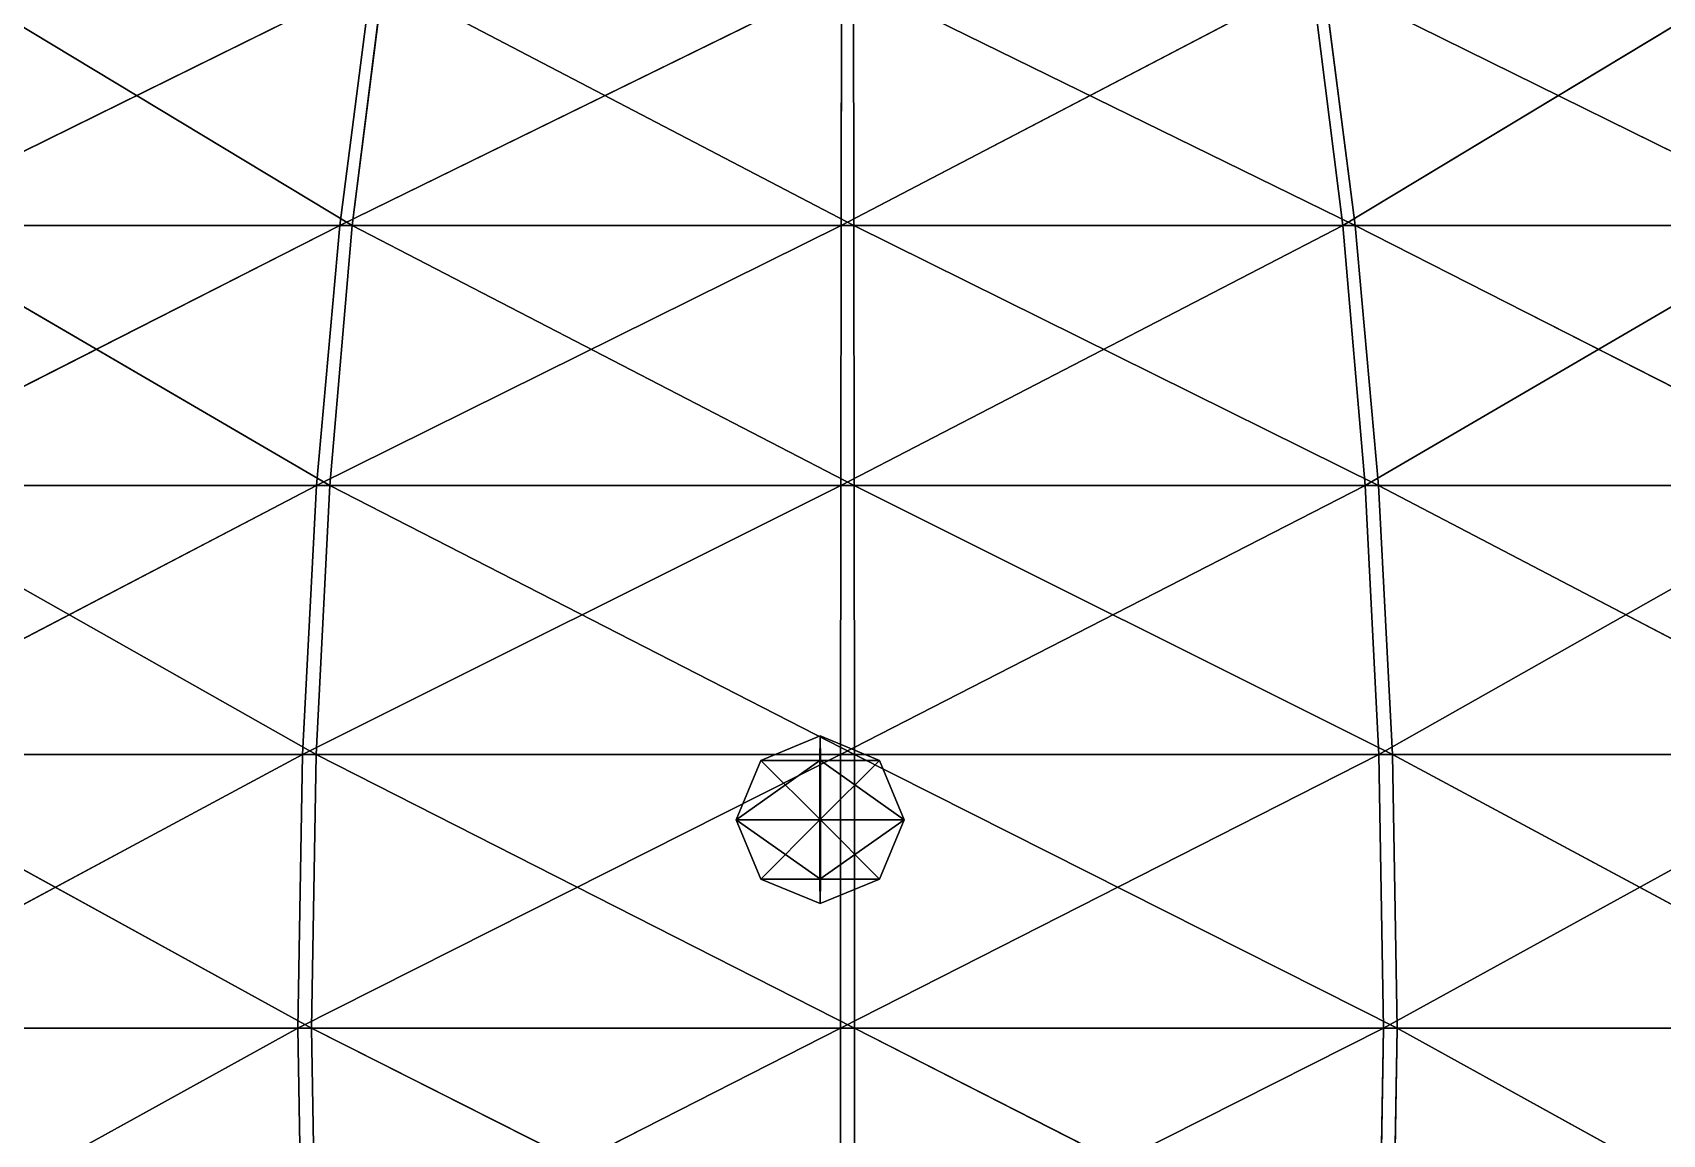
# Model space of a CAD drawing. Header units: metres. Extents: x -221 to 289, y -256 to 250.
# Drawn here: x -5.8 to 71.9, y -5.1 to 47.5 of the extents above; entities that cross this region are included whole.
import ezdxf

# ---------------------------------------------------------------- set-up
doc = ezdxf.new("R2010")
doc.units = ezdxf.units.M

msp = doc.modelspace()

# ---------------------------------------------------------------- linework, layer by layer
for p, q in [((10.381304, 49.999996, -845.00507), (-13.385971, 38.26834, -841.28424)), ((-9.974827, 49.999996, -686.2845), (9.462196, 38.26834, -672.1095)), ((10.381304, 49.999996, -845.00507), (8.865246, 38.26834, -850.5883)), ((32.785717, 49.999996, -848.03094), (8.865246, 38.26834, -850.5883)), ((10.940872, 49.999996, -677.70276), (9.462196, 38.26834, -672.1095)), ((10.940872, 49.999996, -677.70276), (33.38435, 38.26834, -669.04144)), ((32.785717, 49.999996, -848.03094), (32.76637, 38.26834, -853.81635)), ((55.209854, 49.999996, -845.155), (32.76637, 38.26834, -853.81635)), ((33.365, 49.999996, -674.82684), (57.28547, 38.26834, -672.2695)), ((33.365, 49.999996, -674.82684), (33.38435, 38.26834, -669.04144)), ((55.209854, 49.999996, -845.155), (56.688526, 38.26834, -850.7483)), ((55.76941, 49.999996, -677.85266), (79.53668, 38.26834, -681.5735)), ((55.76941, 49.999996, -677.85266), (57.28547, 38.26834, -672.2695)), ((76.12556, 49.999996, -836.5733), (56.688526, 38.26834, -850.7483)), ((8.865246, 38.26834, -850.5883), (-15.500458, 25.881907, -844.9185)), ((-13.385971, 38.26834, -841.28424), (8.865246, 38.26834, -850.5883)), ((9.462196, 38.26834, -672.1095), (-12.850758, 38.26834, -681.2645)), ((-12.850758, 38.26834, -681.2645), (8.387548, 25.881907, -668.04456)), ((8.865246, 38.26834, -850.5883), (7.76343, 25.881907, -854.646)), ((32.76637, 38.26834, -853.81635), (7.76343, 25.881907, -854.646)), ((9.462196, 38.26834, -672.1095), (8.387548, 25.881907, -668.04456)), ((8.865246, 38.26834, -850.5883), (32.76637, 38.26834, -853.81635)), ((33.38435, 38.26834, -669.04144), (9.462196, 38.26834, -672.1095)), ((9.462196, 38.26834, -672.1095), (33.39841, 25.881907, -664.83685)), ((32.76637, 38.26834, -853.81635), (32.752304, 25.881907, -858.02094)), ((56.688526, 38.26834, -850.7483), (32.752304, 25.881907, -858.02094)), ((32.76637, 38.26834, -853.81635), (56.688526, 38.26834, -850.7483)), ((57.28547, 38.26834, -672.2695), (33.38435, 38.26834, -669.04144)), ((33.38435, 38.26834, -669.04144), (58.387283, 25.881907, -668.21173)), ((33.38435, 38.26834, -669.04144), (33.39841, 25.881907, -664.83685)), ((56.688526, 38.26834, -850.7483), (79.00148, 38.26834, -841.59326)), ((56.688526, 38.26834, -850.7483), (57.763176, 25.881907, -854.81323)), ((79.53668, 38.26834, -681.5735), (57.28547, 38.26834, -672.2695)), ((57.28547, 38.26834, -672.2695), (81.65117, 25.881907, -677.9393)), ((57.28547, 38.26834, -672.2695), (58.387283, 25.881907, -668.21173)), ((79.00148, 38.26834, -841.59326), (57.763176, 25.881907, -854.81323)), ((7.76343, 25.881907, -854.646), (-16.783787, 13.052625, -847.12427)), ((-15.500458, 25.881907, -844.9185), (7.76343, 25.881907, -854.646)), ((8.387548, 25.881907, -668.04456), (-14.94088, 25.881907, -677.6162)), ((-14.94088, 25.881907, -677.6162), (7.735317, 13.052625, -665.5774)), ((7.76343, 25.881907, -854.646), (7.094709, 13.052625, -857.10876)), ((32.752304, 25.881907, -858.02094), (7.094709, 13.052625, -857.10876)), ((8.387548, 25.881907, -668.04456), (7.735317, 13.052625, -665.5774)), ((7.76343, 25.881907, -854.646), (32.752304, 25.881907, -858.02094)), ((33.39841, 25.881907, -664.83685), (8.387548, 25.881907, -668.04456)), ((8.387548, 25.881907, -668.04456), (33.406948, 13.052625, -662.285)), ((32.752304, 25.881907, -858.02094), (32.74377, 13.052625, -860.5728)), ((57.763176, 25.881907, -854.81323), (32.74377, 13.052625, -860.5728)), ((32.752304, 25.881907, -858.02094), (57.763176, 25.881907, -854.81323)), ((58.387283, 25.881907, -668.21173), (33.39841, 25.881907, -664.83685)), ((33.39841, 25.881907, -664.83685), (59.056, 13.052625, -665.749)), ((33.39841, 25.881907, -664.83685), (33.406948, 13.052625, -662.285)), ((57.763176, 25.881907, -854.81323), (81.09161, 25.881907, -845.2416)), ((57.763176, 25.881907, -854.81323), (58.415405, 13.052625, -857.2804)), ((81.65117, 25.881907, -677.9393), (58.387283, 25.881907, -668.21173)), ((58.387283, 25.881907, -668.21173), (82.9345, 13.052625, -675.7335)), ((58.387283, 25.881907, -668.21173), (59.056, 13.052625, -665.749)), ((81.09161, 25.881907, -845.2416), (58.415405, 13.052625, -857.2804)), ((31.773575, 13.943939, -650.1885), (28.945164, 12.772367, -650.179)), ((31.773575, 13.943939, -650.1885), (31.764114, 12.772367, -653.0169)), ((31.773575, 13.943939, -650.1885), (34.601986, 12.772367, -650.19794)), ((31.773575, 13.943939, -650.1885), (31.783035, 12.772367, -647.36005)), ((7.094709, 13.052625, -857.10876), (-17.214024, -0.000004, -847.8637)), ((-16.783787, 13.052625, -847.12427), (7.094709, 13.052625, -857.10876)), ((7.735317, 13.052625, -665.5774), (-16.209435, 13.052625, -675.4019)), ((-16.209435, 13.052625, -675.4019), (7.516657, -0.000004, -664.7503)), ((7.094709, 13.052625, -857.10876), (6.870521, -0.000004, -857.9344)), ((32.74377, 13.052625, -860.5728), (6.870521, -0.000004, -857.9344)), ((7.094709, 13.052625, -857.10876), (32.74377, 13.052625, -860.5728)), ((7.735317, 13.052625, -665.5774), (7.516657, -0.000004, -664.7503)), ((33.406948, 13.052625, -662.285), (7.735317, 13.052625, -665.5774)), ((7.735317, 13.052625, -665.5774), (33.40981, -0.000004, -661.42944)), ((28.945164, 12.772367, -650.179), (27.773598, 9.943939, -650.1751)), ((31.764114, 12.772367, -653.0169), (27.773598, 9.943939, -650.1751)), ((31.783035, 12.772367, -647.36005), (28.945164, 12.772367, -650.179)), ((28.945164, 12.772367, -650.179), (31.764114, 12.772367, -653.0169)), ((28.945164, 12.772367, -650.179), (31.786953, 9.943939, -646.1885)), ((31.764114, 12.772367, -653.0169), (31.760197, 9.943939, -654.1885)), ((34.601986, 12.772367, -650.19794), (31.760197, 9.943939, -654.1885)), ((31.764114, 12.772367, -653.0169), (34.601986, 12.772367, -650.19794)), ((34.601986, 12.772367, -650.19794), (31.783035, 12.772367, -647.36005)), ((31.783035, 12.772367, -647.36005), (35.773552, 9.943939, -650.20184)), ((31.783035, 12.772367, -647.36005), (31.786953, 9.943939, -646.1885)), ((32.74377, 13.052625, -860.5728), (32.74091, -0.000004, -861.42834)), ((58.415405, 13.052625, -857.2804), (32.74091, -0.000004, -861.42834)), ((32.74377, 13.052625, -860.5728), (58.415405, 13.052625, -857.2804)), ((59.056, 13.052625, -665.749), (33.406948, 13.052625, -662.285)), ((33.406948, 13.052625, -662.285), (59.28019, -0.000004, -664.9234)), ((33.406948, 13.052625, -662.285), (33.40981, -0.000004, -661.42944)), ((34.601986, 12.772367, -650.19794), (35.773552, 9.943939, -650.20184)), ((58.415405, 13.052625, -857.2804), (82.36017, 13.052625, -847.4559)), ((58.415405, 13.052625, -857.2804), (58.634068, -0.000004, -858.1075)), ((82.36017, 13.052625, -847.4559), (58.634068, -0.000004, -858.1075)), ((82.9345, 13.052625, -675.7335), (59.056, 13.052625, -665.749)), ((59.056, 13.052625, -665.749), (83.36474, -0.000004, -674.9941)), ((59.056, 13.052625, -665.749), (59.28019, -0.000004, -664.9234)), ((31.786953, 9.943939, -646.1885), (27.773598, 9.943939, -650.1751)), ((27.773598, 9.943939, -650.1751), (31.760197, 9.943939, -654.1885)), ((27.773598, 9.943939, -650.1751), (31.783035, 7.115512, -647.36005)), ((27.773598, 9.943939, -650.1751), (28.945164, 7.115512, -650.179)), ((31.760197, 9.943939, -654.1885), (28.945164, 7.115512, -650.179)), ((31.760197, 9.943939, -654.1885), (35.773552, 9.943939, -650.20184)), ((31.760197, 9.943939, -654.1885), (31.764114, 7.115512, -653.0169)), ((35.773552, 9.943939, -650.20184), (31.764114, 7.115512, -653.0169)), ((31.786953, 9.943939, -646.1885), (31.783035, 7.115512, -647.36005)), ((35.773552, 9.943939, -650.20184), (31.786953, 9.943939, -646.1885)), ((31.786953, 9.943939, -646.1885), (34.601986, 7.115512, -650.19794)), ((35.773552, 9.943939, -650.20184), (34.601986, 7.115512, -650.19794)), ((31.783035, 7.115512, -647.36005), (28.945164, 7.115512, -650.179)), ((28.945164, 7.115512, -650.179), (31.764114, 7.115512, -653.0169)), ((28.945164, 7.115512, -650.179), (31.773575, 5.943939, -650.1885)), ((31.764114, 7.115512, -653.0169), (34.601986, 7.115512, -650.19794)), ((31.764114, 7.115512, -653.0169), (31.773575, 5.943939, -650.1885)), ((34.601986, 7.115512, -650.19794), (31.773575, 5.943939, -650.1885)), ((31.783035, 7.115512, -647.36005), (31.773575, 5.943939, -650.1885)), ((34.601986, 7.115512, -650.19794), (31.783035, 7.115512, -647.36005)), ((-17.214024, -0.000004, -847.8637), (6.870521, -0.000004, -857.9344)), ((6.870521, -0.000004, -857.9344), (-16.78379, -13.052622, -847.12427)), ((7.516657, -0.000004, -664.7503), (-16.634708, -0.000004, -674.6596)), ((6.870521, -0.000004, -857.9344), (32.74091, -0.000004, -861.42834)), ((6.870521, -0.000004, -857.9344), (7.094708, -13.052622, -857.10876)), ((32.74091, -0.000004, -861.42834), (7.094708, -13.052622, -857.10876)), ((33.40981, -0.000004, -661.42944), (7.516657, -0.000004, -664.7503)), ((7.516657, -0.000004, -664.7503), (33.406948, -13.052622, -662.285)), ((7.516657, -0.000004, -664.7503), (7.735315, -13.052622, -665.5774)), ((32.74091, -0.000004, -861.42834), (58.634068, -0.000004, -858.1075)), ((32.74091, -0.000004, -861.42834), (32.74377, -13.052622, -860.5728)), ((58.634068, -0.000004, -858.1075), (32.74377, -13.052622, -860.5728)), ((33.40981, -0.000004, -661.42944), (33.406948, -13.052622, -662.285)), ((59.28019, -0.000004, -664.9234), (33.40981, -0.000004, -661.42944)), ((33.40981, -0.000004, -661.42944), (59.056007, -13.052622, -665.749)), ((58.634068, -0.000004, -858.1075), (58.41541, -13.052622, -857.2804)), ((58.634068, -0.000004, -858.1075), (82.78544, -0.000004, -848.1982)), ((59.28019, -0.000004, -664.9234), (59.056007, -13.052622, -665.749)), ((83.36474, -0.000004, -674.9941), (59.28019, -0.000004, -664.9234)), ((59.28019, -0.000004, -664.9234), (82.93451, -13.052622, -675.7335))]:
    msp.add_line(p, q)
for points in [[(-13.385971, 38.26834, -841.28424), (-10.476524, 49.999996, -836.2837), (10.381304, 49.999996, -845.00507), (10.381404, 50.000095, -845.00494)], [(-13.385971, 38.26834, -841.28424), (10.381304, 49.999996, -845.00507), (8.865246, 38.26834, -850.5883), (8.865346, 38.26844, -850.5882)], [(9.462196, 38.26834, -672.1095), (-9.974827, 49.999996, -686.2845), (-12.850758, 38.26834, -681.2645), (-12.850657, 38.26844, -681.2644)], [(9.462196, 38.26834, -672.1095), (10.940872, 49.999996, -677.70276), (-9.974827, 49.999996, -686.2845), (-9.974727, 50.000095, -686.28436)], [(8.865246, 38.26834, -850.5883), (10.381304, 49.999996, -845.00507), (32.785717, 49.999996, -848.03094), (32.785816, 50.000095, -848.0308)], [(8.865246, 38.26834, -850.5883), (32.785717, 49.999996, -848.03094), (32.76637, 38.26834, -853.81635), (32.766468, 38.26844, -853.8162)], [(33.38435, 38.26834, -669.04144), (10.940872, 49.999996, -677.70276), (9.462196, 38.26834, -672.1095), (9.462297, 38.26844, -672.1094)], [(33.38435, 38.26834, -669.04144), (33.365, 49.999996, -674.82684), (10.940872, 49.999996, -677.70276), (10.940972, 50.000095, -677.70264)], [(32.76637, 38.26834, -853.81635), (32.785717, 49.999996, -848.03094), (55.209854, 49.999996, -845.155), (55.209953, 50.000095, -845.1549)], [(32.76637, 38.26834, -853.81635), (55.209854, 49.999996, -845.155), (56.688526, 38.26834, -850.7483), (56.688625, 38.26844, -850.74817)], [(57.28547, 38.26834, -672.2695), (55.76941, 49.999996, -677.85266), (33.365, 49.999996, -674.82684), (33.3651, 50.000095, -674.8267)], [(57.28547, 38.26834, -672.2695), (33.365, 49.999996, -674.82684), (33.38435, 38.26834, -669.04144), (33.38445, 38.26844, -669.0413)], [(56.688526, 38.26834, -850.7483), (55.209854, 49.999996, -845.155), (76.12556, 49.999996, -836.5733), (76.125656, 50.000095, -836.5732)], [(79.53668, 38.26834, -681.5735), (76.62724, 49.999996, -686.5741), (55.76941, 49.999996, -677.85266), (55.76951, 50.000095, -677.85254)], [(79.53668, 38.26834, -681.5735), (55.76941, 49.999996, -677.85266), (57.28547, 38.26834, -672.2695), (57.28557, 38.26844, -672.26935)], [(56.688526, 38.26834, -850.7483), (76.12556, 49.999996, -836.5733), (79.00148, 38.26834, -841.59326), (79.00158, 38.26844, -841.59314)], [(-15.500458, 25.881907, -844.9185), (-13.385971, 38.26834, -841.28424), (8.865246, 38.26834, -850.5883), (8.865346, 38.26844, -850.5882)], [(-15.500458, 25.881907, -844.9185), (8.865246, 38.26834, -850.5883), (7.76343, 25.881907, -854.646), (7.76353, 25.882006, -854.6459)], [(8.387548, 25.881907, -668.04456), (-12.850758, 38.26834, -681.2645), (-14.94088, 25.881907, -677.6162), (-14.94078, 25.882006, -677.6161)], [(8.387548, 25.881907, -668.04456), (9.462196, 38.26834, -672.1095), (-12.850758, 38.26834, -681.2645), (-12.850657, 38.26844, -681.2644)], [(7.76343, 25.881907, -854.646), (8.865246, 38.26834, -850.5883), (32.76637, 38.26834, -853.81635), (32.766468, 38.26844, -853.8162)], [(7.76343, 25.881907, -854.646), (32.76637, 38.26834, -853.81635), (32.752304, 25.881907, -858.02094), (32.752403, 25.882006, -858.0208)], [(33.39841, 25.881907, -664.83685), (9.462196, 38.26834, -672.1095), (8.387548, 25.881907, -668.04456), (8.387649, 25.882006, -668.04443)], [(32.76637, 38.26834, -853.81635), (32.76637, 38.26834, -853.81635), (8.865246, 38.26834, -850.5883), (8.865346, 38.26844, -850.5882)], [(33.39841, 25.881907, -664.83685), (33.38435, 38.26834, -669.04144), (9.462196, 38.26834, -672.1095), (9.462297, 38.26844, -672.1094)], [(32.752304, 25.881907, -858.02094), (32.76637, 38.26834, -853.81635), (56.688526, 38.26834, -850.7483), (56.688625, 38.26844, -850.74817)], [(32.752304, 25.881907, -858.02094), (56.688526, 38.26834, -850.7483), (57.763176, 25.881907, -854.81323), (57.763275, 25.882006, -854.8131)], [(58.387283, 25.881907, -668.21173), (57.28547, 38.26834, -672.2695), (33.38435, 38.26834, -669.04144), (33.38445, 38.26844, -669.0413)], [(58.387283, 25.881907, -668.21173), (33.38435, 38.26834, -669.04144), (33.39841, 25.881907, -664.83685), (33.39851, 25.882006, -664.83673)], [(57.763176, 25.881907, -854.81323), (56.688526, 38.26834, -850.7483), (79.00148, 38.26834, -841.59326), (79.00158, 38.26844, -841.59314)], [(81.65117, 25.881907, -677.9393), (79.53668, 38.26834, -681.5735), (57.28547, 38.26834, -672.2695), (57.28557, 38.26844, -672.26935)], [(81.65117, 25.881907, -677.9393), (57.28547, 38.26834, -672.2695), (58.387283, 25.881907, -668.21173), (58.387383, 25.882006, -668.2116)], [(57.763176, 25.881907, -854.81323), (79.00148, 38.26834, -841.59326), (81.09161, 25.881907, -845.2416), (81.09171, 25.882006, -845.24146)], [(-16.783787, 13.052625, -847.12427), (-15.500458, 25.881907, -844.9185), (7.76343, 25.881907, -854.646), (7.76353, 25.882006, -854.6459)], [(-16.783787, 13.052625, -847.12427), (7.76343, 25.881907, -854.646), (7.094709, 13.052625, -857.10876), (7.09481, 13.052725, -857.10864)], [(7.735317, 13.052625, -665.5774), (-14.94088, 25.881907, -677.6162), (-16.209435, 13.052625, -675.4019), (-16.209335, 13.052725, -675.4018)], [(7.735317, 13.052625, -665.5774), (8.387548, 25.881907, -668.04456), (-14.94088, 25.881907, -677.6162), (-14.94078, 25.882006, -677.6161)], [(7.094709, 13.052625, -857.10876), (7.76343, 25.881907, -854.646), (32.752304, 25.881907, -858.02094), (32.752403, 25.882006, -858.0208)], [(7.094709, 13.052625, -857.10876), (32.752304, 25.881907, -858.02094), (32.74377, 13.052625, -860.5728), (32.74387, 13.052725, -860.5727)], [(33.406948, 13.052625, -662.285), (8.387548, 25.881907, -668.04456), (7.735317, 13.052625, -665.5774), (7.735417, 13.052725, -665.5773)], [(32.752304, 25.881907, -858.02094), (32.752304, 25.881907, -858.02094), (7.76343, 25.881907, -854.646), (7.76353, 25.882006, -854.6459)], [(33.406948, 13.052625, -662.285), (33.39841, 25.881907, -664.83685), (8.387548, 25.881907, -668.04456), (8.387649, 25.882006, -668.04443)], [(32.74377, 13.052625, -860.5728), (32.752304, 25.881907, -858.02094), (57.763176, 25.881907, -854.81323), (57.763275, 25.882006, -854.8131)], [(32.74377, 13.052625, -860.5728), (57.763176, 25.881907, -854.81323), (58.415405, 13.052625, -857.2804), (58.415504, 13.052725, -857.2803)], [(59.056, 13.052625, -665.749), (58.387283, 25.881907, -668.21173), (33.39841, 25.881907, -664.83685), (33.39851, 25.882006, -664.83673)], [(59.056, 13.052625, -665.749), (33.39841, 25.881907, -664.83685), (33.406948, 13.052625, -662.285), (33.407047, 13.052725, -662.28485)], [(58.415405, 13.052625, -857.2804), (57.763176, 25.881907, -854.81323), (81.09161, 25.881907, -845.2416), (81.09171, 25.882006, -845.24146)], [(82.9345, 13.052625, -675.7335), (81.65117, 25.881907, -677.9393), (58.387283, 25.881907, -668.21173), (58.387383, 25.882006, -668.2116)], [(82.9345, 13.052625, -675.7335), (58.387283, 25.881907, -668.21173), (59.056, 13.052625, -665.749), (59.0561, 13.052725, -665.7489)], [(58.415405, 13.052625, -857.2804), (81.09161, 25.881907, -845.2416), (82.36017, 13.052625, -847.4559), (82.36027, 13.052725, -847.45575)], [(31.783035, 12.772367, -647.36005), (31.773575, 13.943939, -650.1885), (28.945164, 12.772367, -650.179), (28.945263, 12.772467, -650.1789)], [(28.945164, 12.772367, -650.179), (31.773575, 13.943939, -650.1885), (31.764114, 12.772367, -653.0169), (31.764214, 12.772467, -653.0168)], [(31.764114, 12.772367, -653.0169), (31.773575, 13.943939, -650.1885), (34.601986, 12.772367, -650.19794), (34.602085, 12.772467, -650.1978)], [(34.601986, 12.772367, -650.19794), (31.773575, 13.943939, -650.1885), (31.783035, 12.772367, -647.36005), (31.783134, 12.772467, -647.3599)], [(-17.214024, -0.000004, -847.8637), (-16.783787, 13.052625, -847.12427), (7.094709, 13.052625, -857.10876), (7.09481, 13.052725, -857.10864)], [(-17.214024, -0.000004, -847.8637), (7.094709, 13.052625, -857.10876), (6.870521, -0.000004, -857.9344), (6.870622, 0.000096, -857.93427)], [(7.516657, -0.000004, -664.7503), (-16.209435, 13.052625, -675.4019), (-16.634708, -0.000004, -674.6596), (-16.63461, 0.000096, -674.6595)], [(7.516657, -0.000004, -664.7503), (7.735317, 13.052625, -665.5774), (-16.209435, 13.052625, -675.4019), (-16.209335, 13.052725, -675.4018)], [(6.870521, -0.000004, -857.9344), (7.094709, 13.052625, -857.10876), (32.74377, 13.052625, -860.5728), (32.74387, 13.052725, -860.5727)], [(6.870521, -0.000004, -857.9344), (32.74377, 13.052625, -860.5728), (32.74091, -0.000004, -861.42834), (32.74101, 0.000096, -861.4282)], [(32.74377, 13.052625, -860.5728), (32.74377, 13.052625, -860.5728), (7.094709, 13.052625, -857.10876), (7.09481, 13.052725, -857.10864)], [(33.40981, -0.000004, -661.42944), (7.735317, 13.052625, -665.5774), (7.516657, -0.000004, -664.7503), (7.516757, 0.000096, -664.7502)], [(33.40981, -0.000004, -661.42944), (33.406948, 13.052625, -662.285), (7.735317, 13.052625, -665.5774), (7.735417, 13.052725, -665.5773)], [(27.773598, 9.943939, -650.1751), (28.945164, 12.772367, -650.179), (31.764114, 12.772367, -653.0169), (31.764214, 12.772467, -653.0168)], [(31.786953, 9.943939, -646.1885), (28.945164, 12.772367, -650.179), (27.773598, 9.943939, -650.1751), (27.773697, 9.944039, -650.175)], [(27.773598, 9.943939, -650.1751), (31.764114, 12.772367, -653.0169), (31.760197, 9.943939, -654.1885), (31.760296, 9.944039, -654.18835)], [(31.786953, 9.943939, -646.1885), (31.783035, 12.772367, -647.36005), (28.945164, 12.772367, -650.179), (28.945263, 12.772467, -650.1789)], [(31.760197, 9.943939, -654.1885), (31.764114, 12.772367, -653.0169), (34.601986, 12.772367, -650.19794), (34.602085, 12.772467, -650.1978)], [(31.760197, 9.943939, -654.1885), (34.601986, 12.772367, -650.19794), (35.773552, 9.943939, -650.20184), (35.77365, 9.944039, -650.2017)], [(35.773552, 9.943939, -650.20184), (34.601986, 12.772367, -650.19794), (31.783035, 12.772367, -647.36005), (31.783134, 12.772467, -647.3599)], [(35.773552, 9.943939, -650.20184), (31.783035, 12.772367, -647.36005), (31.786953, 9.943939, -646.1885), (31.787052, 9.944039, -646.18835)], [(32.74091, -0.000004, -861.42834), (32.74377, 13.052625, -860.5728), (58.415405, 13.052625, -857.2804), (58.415504, 13.052725, -857.2803)], [(32.74091, -0.000004, -861.42834), (58.415405, 13.052625, -857.2804), (58.634068, -0.000004, -858.1075), (58.634167, 0.000096, -858.10736)], [(59.28019, -0.000004, -664.9234), (59.056, 13.052625, -665.749), (33.406948, 13.052625, -662.285), (33.407047, 13.052725, -662.28485)], [(59.28019, -0.000004, -664.9234), (33.406948, 13.052625, -662.285), (33.40981, -0.000004, -661.42944), (33.40991, 0.000096, -661.4293)], [(58.634068, -0.000004, -858.1075), (58.415405, 13.052625, -857.2804), (82.36017, 13.052625, -847.4559), (82.36027, 13.052725, -847.45575)], [(58.634068, -0.000004, -858.1075), (82.36017, 13.052625, -847.4559), (82.78544, -0.000004, -848.1982), (82.78554, 0.000096, -848.19806)], [(83.36474, -0.000004, -674.9941), (82.9345, 13.052625, -675.7335), (59.056, 13.052625, -665.749), (59.0561, 13.052725, -665.7489)], [(83.36474, -0.000004, -674.9941), (59.056, 13.052625, -665.749), (59.28019, -0.000004, -664.9234), (59.28029, 0.000096, -664.9233)], [(31.760197, 9.943939, -654.1885), (31.760197, 9.943939, -654.1885), (27.773598, 9.943939, -650.1751), (27.773697, 9.944039, -650.175)], [(31.783035, 7.115512, -647.36005), (31.786953, 9.943939, -646.1885), (27.773598, 9.943939, -650.1751), (27.773697, 9.944039, -650.175)], [(28.945164, 7.115512, -650.179), (27.773598, 9.943939, -650.1751), (31.760197, 9.943939, -654.1885), (31.760296, 9.944039, -654.18835)], [(31.783035, 7.115512, -647.36005), (27.773598, 9.943939, -650.1751), (28.945164, 7.115512, -650.179), (28.945263, 7.115612, -650.1789)], [(28.945164, 7.115512, -650.179), (31.760197, 9.943939, -654.1885), (31.764114, 7.115512, -653.0169), (31.764214, 7.115612, -653.0168)], [(31.764114, 7.115512, -653.0169), (31.760197, 9.943939, -654.1885), (35.773552, 9.943939, -650.20184), (35.77365, 9.944039, -650.2017)], [(31.764114, 7.115512, -653.0169), (35.773552, 9.943939, -650.20184), (34.601986, 7.115512, -650.19794), (34.602085, 7.115612, -650.1978)], [(34.601986, 7.115512, -650.19794), (31.786953, 9.943939, -646.1885), (31.783035, 7.115512, -647.36005), (31.783134, 7.115612, -647.3599)], [(34.601986, 7.115512, -650.19794), (35.773552, 9.943939, -650.20184), (31.786953, 9.943939, -646.1885), (31.787052, 9.944039, -646.18835)], [(31.764114, 7.115512, -653.0169), (31.764114, 7.115512, -653.0169), (28.945164, 7.115512, -650.179), (28.945263, 7.115612, -650.1789)], [(31.773575, 5.943939, -650.1885), (31.783035, 7.115512, -647.36005), (28.945164, 7.115512, -650.179), (28.945263, 7.115612, -650.1789)], [(31.773575, 5.943939, -650.1885), (28.945164, 7.115512, -650.179), (31.764114, 7.115512, -653.0169), (31.764214, 7.115612, -653.0168)], [(31.773575, 5.943939, -650.1885), (31.764114, 7.115512, -653.0169), (34.601986, 7.115512, -650.19794), (34.602085, 7.115612, -650.1978)], [(31.773575, 5.943939, -650.1885), (34.601986, 7.115512, -650.19794), (31.783035, 7.115512, -647.36005), (31.783134, 7.115612, -647.3599)], [(-16.78379, -13.052622, -847.12427), (-17.214024, -0.000004, -847.8637), (6.870521, -0.000004, -857.9344), (6.870622, 0.000096, -857.93427)], [(7.735315, -13.052622, -665.5774), (7.516657, -0.000004, -664.7503), (-16.634708, -0.000004, -674.6596), (-16.63461, 0.000096, -674.6595)], [(32.74091, -0.000004, -861.42834), (32.74091, -0.000004, -861.42834), (6.870521, -0.000004, -857.9344), (6.870622, 0.000096, -857.93427)], [(7.094708, -13.052622, -857.10876), (6.870521, -0.000004, -857.9344), (32.74091, -0.000004, -861.42834), (32.74101, 0.000096, -861.4282)], [(33.406948, -13.052622, -662.285), (33.40981, -0.000004, -661.42944), (7.516657, -0.000004, -664.7503), (7.516757, 0.000096, -664.7502)], [(32.74377, -13.052622, -860.5728), (32.74091, -0.000004, -861.42834), (58.634068, -0.000004, -858.1075), (58.634167, 0.000096, -858.10736)], [(59.056007, -13.052622, -665.749), (59.28019, -0.000004, -664.9234), (33.40981, -0.000004, -661.42944), (33.40991, 0.000096, -661.4293)], [(58.41541, -13.052622, -857.2804), (58.634068, -0.000004, -858.1075), (82.78544, -0.000004, -848.1982), (82.78554, 0.000096, -848.19806)], [(82.93451, -13.052622, -675.7335), (83.36474, -0.000004, -674.9941), (59.28019, -0.000004, -664.9234), (59.28029, 0.000096, -664.9233)], [(-16.78379, -13.052622, -847.12427), (6.870521, -0.000004, -857.9344), (7.094708, -13.052622, -857.10876), (7.094808, -13.052522, -857.10864)], [(7.735315, -13.052622, -665.5774), (-16.634708, -0.000004, -674.6596), (-16.209438, -13.052622, -675.4019), (-16.20934, -13.052522, -675.4018)], [(7.094708, -13.052622, -857.10876), (32.74091, -0.000004, -861.42834), (32.74377, -13.052622, -860.5728), (32.74387, -13.052522, -860.5727)], [(33.406948, -13.052622, -662.285), (7.516657, -0.000004, -664.7503), (7.735315, -13.052622, -665.5774), (7.735416, -13.052522, -665.5773)], [(32.74377, -13.052622, -860.5728), (58.634068, -0.000004, -858.1075), (58.41541, -13.052622, -857.2804), (58.41551, -13.052522, -857.2803)], [(59.056007, -13.052622, -665.749), (33.40981, -0.000004, -661.42944), (33.406948, -13.052622, -662.285), (33.407047, -13.052522, -662.28485)], [(58.41541, -13.052622, -857.2804), (82.78544, -0.000004, -848.1982), (82.36017, -13.052622, -847.4559), (82.36027, -13.052522, -847.45575)], [(82.93451, -13.052622, -675.7335), (59.28019, -0.000004, -664.9234), (59.056007, -13.052622, -665.749), (59.056107, -13.052522, -665.7489)]]:
    msp.add_3dface(points)

doc.saveas('drawing.dxf')
